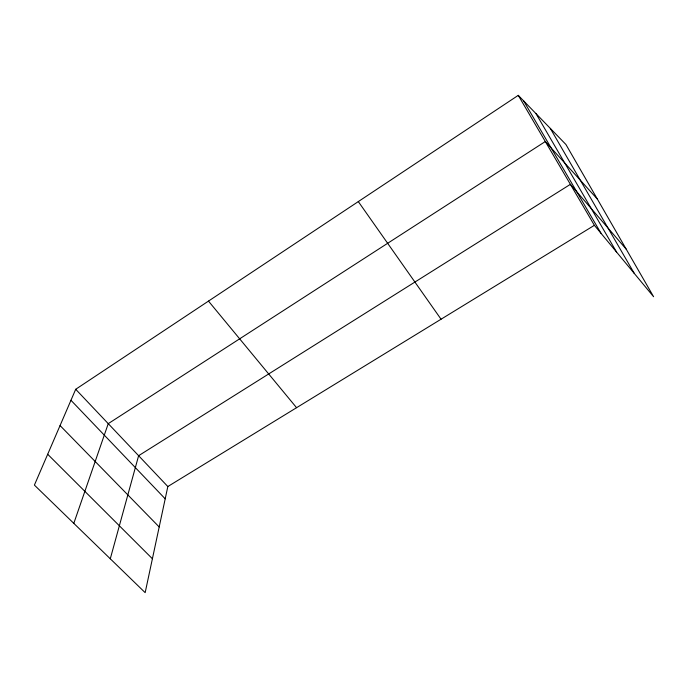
<?xml version="1.0" encoding="UTF-8"?>
<svg xmlns="http://www.w3.org/2000/svg" width="688" height="688" viewBox="0 0 688 688"><rect width="100%" height="100%" fill="white"/><g stroke="black" fill="none" stroke-linecap="round" stroke-linejoin="round"><path stroke-width="1.03" d="M594.389 225.32L167.829 486.536L145.159 592.652L34.4 485.1L75.697 389.288L518.27 95.348L565.923 144.497L653.6 296.726L594.389 225.32L518.27 95.348M110.286 558.794L138.615 455.705L570.386 184.341L626.226 249.202M73.805 523.362L108.248 423.653L545.317 141.522L597.356 199.081M47.696 454.261L152.401 558.742M60.062 425.562L159.195 526.974M70.959 400.278L165.206 498.826M75.697 389.288L167.829 486.536M208.481 301.103L296.571 407.7M358.31 201.584L441.051 319.215M523.602 100.844L601.097 233.413M535.995 113.632L616.611 252.126M550.297 128.381L634.362 273.532"/></g></svg>
